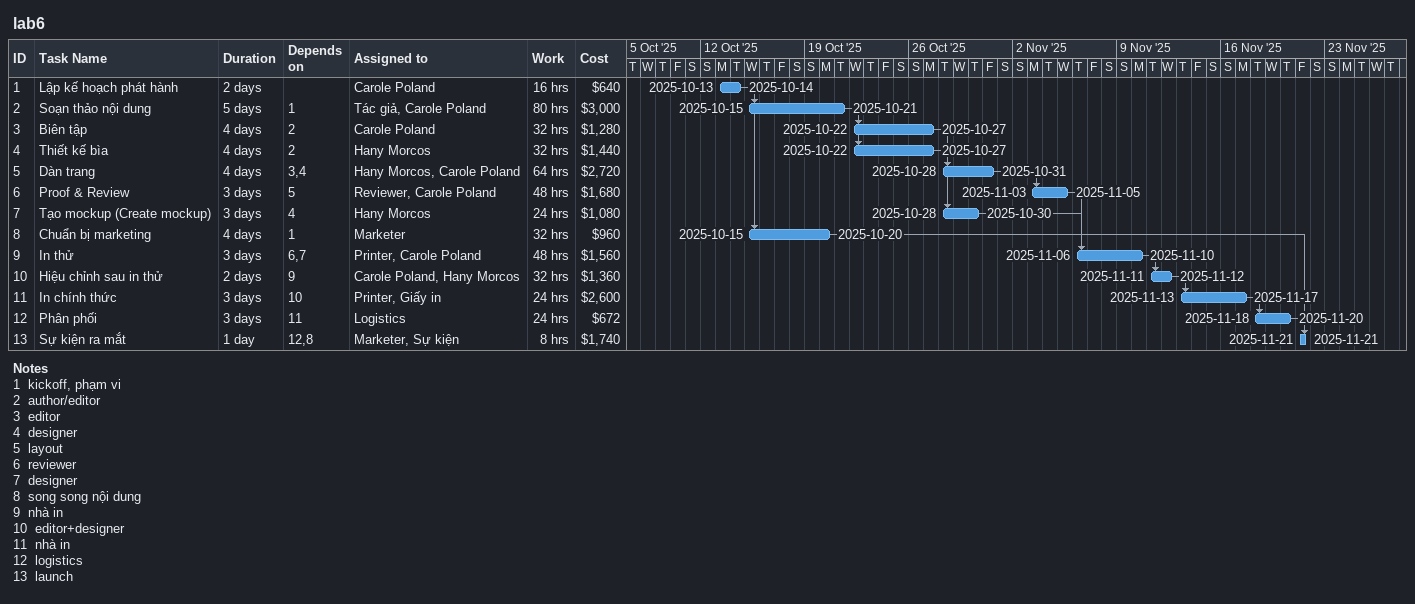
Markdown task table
lab6

| ID | Task | Duration | Start | Finish | Predecessors | Resources | Work (h) | Cost ($) |
|---|---|---|---|---|---|---|---|---|
| 1 | Lập kế hoạch phát hành | 2d | 2025-10-13 | 2025-10-14 |  | Carole Poland | 16 | 640 |
| 2 | Soạn thảo nội dung | 5d | 2025-10-15 | 2025-10-21 | 1 | Tác giả, Carole Poland | 80 | 3000 |
| 3 | Biên tập | 4d | 2025-10-22 | 2025-10-27 | 2 | Carole Poland | 32 | 1280 |
| 4 | Thiết kế bìa | 4d | 2025-10-22 | 2025-10-27 | 2 | Hany Morcos | 32 | 1440 |
| 5 | Dàn trang | 4d | 2025-10-28 | 2025-10-31 | 3, 4 | Hany Morcos, Carole Poland | 64 | 2720 |
| 6 | Proof & Review | 3d | 2025-11-03 | 2025-11-05 | 5 | Reviewer, Carole Poland | 48 | 1680 |
| 7 | Tạo mockup (Create mockup) | 3d | 2025-10-28 | 2025-10-30 | 4 | Hany Morcos | 24 | 1080 |
| 8 | Chuẩn bị marketing | 4d | 2025-10-15 | 2025-10-20 | 1 | Marketer | 32 | 960 |
| 9 | In thử | 3d | 2025-11-06 | 2025-11-10 | 6, 7 | Printer, Carole Poland | 48 | 1560 |
| 10 | Hiệu chỉnh sau in thử | 2d | 2025-11-11 | 2025-11-12 | 9 | Carole Poland, Hany Morcos | 32 | 1360 |
| 11 | In chính thức | 3d | 2025-11-13 | 2025-11-17 | 10 | Printer, Giấy in | 24 | 2600 |
| 12 | Phân phối | 3d | 2025-11-18 | 2025-11-20 | 11 | Logistics | 24 | 672 |
| 13 | Sự kiện ra mắt | 1d | 2025-11-21 | 2025-11-21 | 12, 8 | Marketer, Sự kiện | 8 | 1740 |

Notes
- 1: kickoff, phạm vi
- 2: author/editor
- 3: editor
- 4: designer
- 5: layout
- 6: reviewer
- 7: designer
- 8: song song nội dung
- 9: nhà in
- 10: editor+designer
- 11: nhà in
- 12: logistics
- 13: launch
